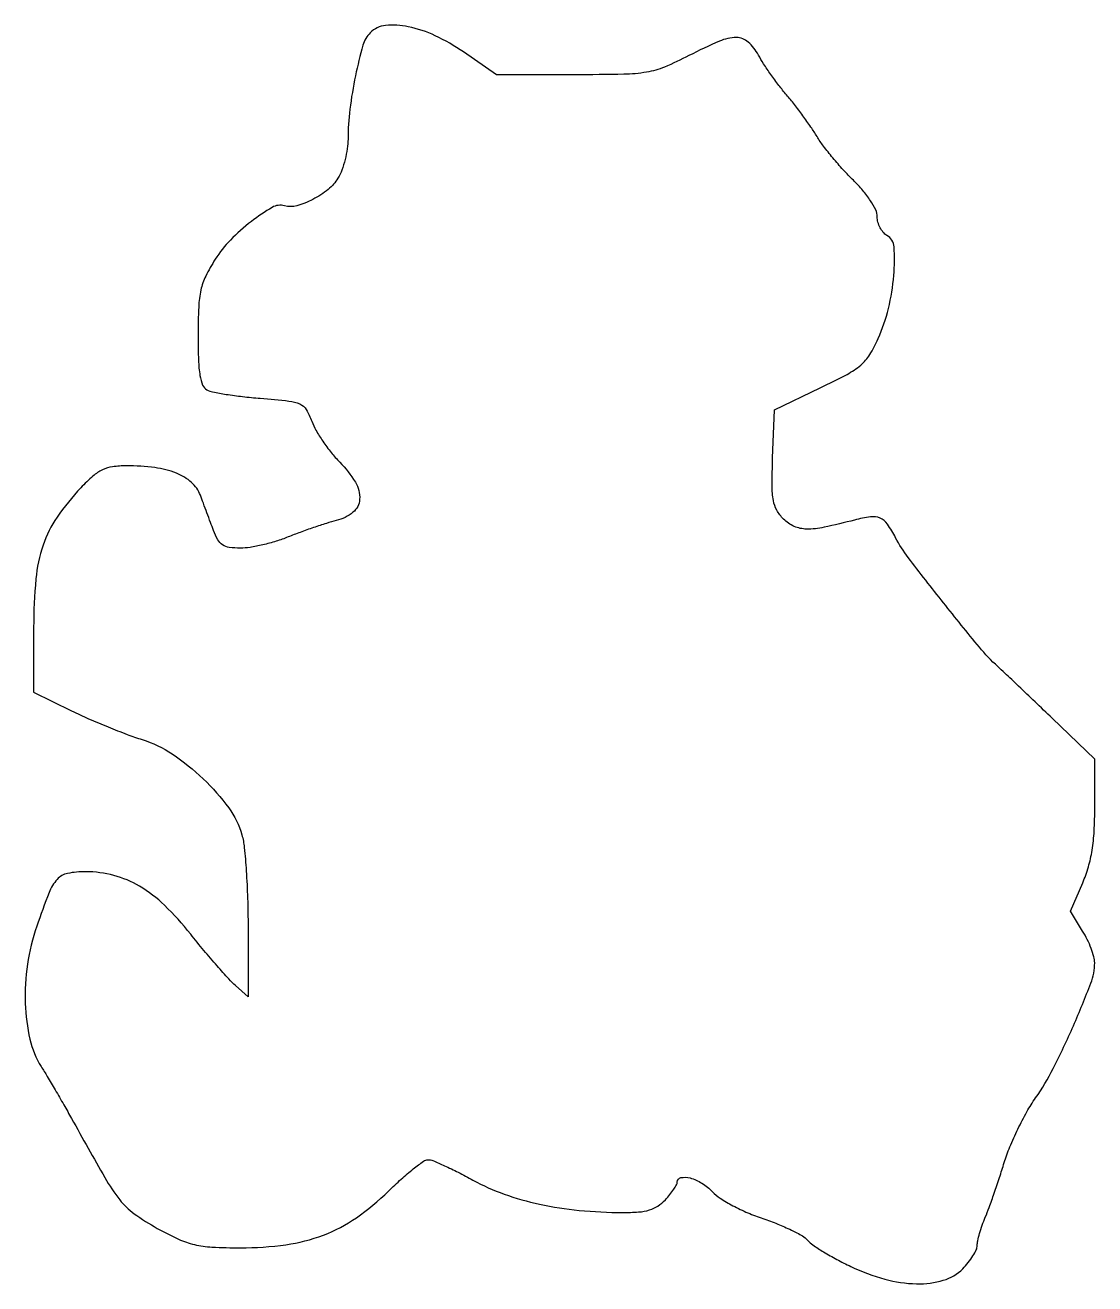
# Model space of a CAD drawing. Extents: x 0 to 182, y 0 to 214.
import ezdxf

# ---------------------------------------------------------------- set-up
doc = ezdxf.new("R2010")
doc.units = 0

msp = doc.modelspace()

# ---------------------------------------------------------------- linework, layer by layer
msp.add_lwpolyline([(58.790311, 212.647454, 0.1285), (57.535999, 210.5057, 0.016876), (56.269757, 205.341492, 0.020615), (55.313871, 199.617862, 0.031074), (55, 194.572379, -0.037614), (54.875501, 192.919772, -0.025272), (54.497419, 191.063397, -0.025494), (53.945143, 189.29328, -0.04507), (53.289085, 187.912236, -0.09027), (51.630005, 185.996075, -0.04999), (49.028993, 184.302244, -0.050526), (46.275433, 183.214012, -0.137847), (44.199881, 183.211031, 0.203024), (42.092337, 182.939626, 0.032122), (38.555464, 180.556612, 0.03528), (35.006833, 177.395848, 0.052073), (32.42363, 174.125615, 0.026336), (30.80703, 171.24802, 0.059579), (29.974773, 168.896544, 0.045225), (29.599336, 166.041843, 0.010094), (29.5, 161.121958, 0.008162), (29.568615, 156.919006, 0.032215), (29.819224, 154.345018, 0.055305), (30.267248, 152.738462, 0.17343), (31, 151.912887, 0.077341), (31.977865, 151.559175, 0.008926), (34.284237, 151.15175, 0.010577), (37.063981, 150.771796, 0.008447), (40.074, 150.476475, -0.006813), (44.953728, 150.013801, -0.077951), (46.812716, 149.511806, -0.15401), (47.896969, 148.551302, -0.04835), (48.838749, 146.569387, 0.043697), (49.54404, 145.048881, 0.019275), (50.722534, 143.169979, 0.018904), (52.133026, 141.261816, 0.024113), (53.579519, 139.621089, -0.05438), (56.244615, 136.202211, -0.154124), (56.977308, 133.30418, -0.211502), (55.842042, 131.09703, -0.108052), (53, 129.676186, 0.013718), (51.328647, 129.203239, 0.006102), (49.151794, 128.492945, 0.006035), (46.864436, 127.684654, 0.008118), (44.814619, 126.89436, -0.021766), (42.76852, 126.168982, -0.017054), (40.494099, 125.556468, -0.017364), (38.33551, 125.131841, -0.039899), (36.685939, 125, -0.033037), (34.808028, 125.124218, -0.11281), (33.667739, 125.549228, -0.11935), (32.861039, 126.412077, -0.039147), (32.12132, 128, -0.000014), (31.611299, 129.364639, -0.000008), (31.001856, 130.99552, -0.000008), (30.393015, 132.624954, -0.000014), (29.884996, 133.98475, 0.123218), (28.381386, 136.169821, 0.086134), (25.822349, 137.742435, 0.063606), (22.151794, 138.6881, 0.030954), (17.312978, 138.994423, 0.034938), (14.954647, 138.832586, 0.077968), (13.238406, 138.31298, 0.068208), (11.627009, 137.243808, 0.021914), (9.553635, 135.25, 0.039958), (5.514762, 130.26838, 0.06904), (3.134081, 125.505631, 0.058831), (1.920423, 119.759253, 0.0219), (1.533382, 111.5), (1.5, 100.5), (8, 97.335912, 0.009751), (10.889893, 95.998227, 0.006755), (14.20625, 94.594115, 0.006814), (17.429973, 93.331239, 0.013894), (20, 92.445324, -0.071827), (25.113252, 89.990611, -0.04293), (30.380955, 85.7587, -0.043332), (34.721747, 80.825298, -0.091275), (36.946092, 76.254806, -0.042831), (37.351609, 74.091186, -0.008206), (37.684175, 70.105884, -0.00869), (37.915747, 65.428171, -0.007904), (37.994423, 60.595012), (38, 48.690025), (35.865137, 50.595012, -0.026467), (34.711763, 51.739383, -0.005017), (32.744088, 53.954281, -0.005345), (30.497407, 56.591337, -0.004884), (28.238183, 59.355731, 0.031005), (23.783639, 64.259843, 0.058817), (19.554938, 67.500693, 0.069236), (15.194573, 69.334778, 0.063733), (10.372445, 69.978038, 0.050835), (7.29647, 69.681023, 0.162222), (5.529225, 68.670376, 0.090473), (4.154627, 66.424399, 0.009812), (2.067756, 60.69205, 0.045556), (0.498237, 54.235517, 0.044812), (0.111923, 47.565287, 0.048027), (0.892463, 41.485872, 0.085093), (2.824699, 36.830917, -0.006217), (3.842931, 35.173088, -0.002438), (5.20738, 32.862832, -0.002413), (6.65891, 30.349759, -0.003006), (7.982358, 28, 0.003137), (13.642849, 17.956065, 0.035881), (16.17391, 14.185723, 0.071204), (18.633335, 11.82138, 0.028963), (22.562664, 9.32706, 0.018199), (26.183872, 7.481642, 0.051239), (28.867148, 6.554972, 0.045317), (31.861747, 6.134296, 0.011886), (36.712487, 6.011923, 0.034899), (44.448818, 6.541271, 0.057029), (50.80799, 8.178723, 0.059842), (56.418167, 11.138731, 0.043122), (61.876982, 15.655341, -0.011217), (64.052776, 17.702643, -0.015571), (66.097723, 19.430006, -0.01202), (67.852103, 20.753285, -0.156814), (68.619406, 21, -0.098841), (69.430293, 20.838121, -0.008269), (71.40218, 19.979621, -0.010758), (73.734559, 18.856771, -0.008101), (76.250649, 17.52637, 0.040465), (81.542807, 15.152222, 0.031965), (87.581416, 13.435994, 0.029339), (94.319247, 12.387764, 0.022972), (101.711045, 12.019809, 0.019209), (104.415572, 12.113456, 0.054464), (106.26947, 12.454346, 0.07259), (107.687085, 13.114113, 0.060136), (108.961045, 14.188561, 0.017036), (109.741739, 15.085974, 0.021241), (110.401057, 15.972593, 0.020064), (110.883446, 16.747488, 0.129896), (111, 17.188561, -0.356823), (111.618365, 17.944725, -0.118108), (113.158213, 17.890359, -0.072264), (115.187474, 16.997027, -0.064498), (116.967851, 15.534221, 0.061928), (118.281114, 14.443897, 0.020488), (120.449247, 13.178661, 0.020045), (122.991501, 11.95941, 0.021467), (125.566483, 10.977876, -0.015168), (128.068779, 10.059968, -0.01749), (130.392672, 9.030821, -0.016769), (132.28678, 8.031676, -0.090386), (133.174317, 7.285291, 0.07076), (134.042326, 6.495546, 0.012943), (135.873081, 5.319366, 0.013686), (138.105716, 4.047562, 0.012057), (140.5, 2.842425, 0.04297), (146.299783, 0.683733, 0.062598), (151.691528, -0.105775, 0.076117), (156.23608, 0.495658, 0.126133), (159.545455, 2.454545, 0.027949), (160.484868, 3.505293, 0.029869), (161.278977, 4.632079, 0.031275), (161.837535, 5.675093, 0.107696), (162, 6.420619, -0.055341), (162.088214, 7.215179, -0.014691), (162.40491, 8.452788, -0.014716), (162.850778, 9.84793, -0.014665), (163.378419, 11.216073, 0.011827), (164.033042, 12.885204, 0.004215), (164.891034, 15.297846, 0.00418), (165.788408, 17.962096, 0.004922), (166.592095, 20.5, -0.024037), (167.547934, 23.160545, -0.014662), (168.916434, 26.20625, -0.014683), (170.453545, 29.151752, -0.025109), (171.927567, 31.5, 0.035581), (174.931621, 36.515817, 0.014118), (178.355445, 43.783638, 0.011205), (181.316946, 50.996207, 0.090411), (181.97944, 54.5, 0.069721), (181.846319, 55.497461, 0.02297), (181.382881, 56.906184, 0.022371), (180.718622, 58.440831, 0.023568), (179.930227, 59.882755), (177.867931, 63.265509), (179.933965, 68.068136, 0.031213), (180.905768, 70.782093, 0.030716), (181.538341, 73.610449, 0.026051), (181.888365, 76.883639, 0.013611), (182, 80.983663), (182, 89.096563), (174.75, 96.06275, 0.000643), (171.827603, 98.863526, 0.000748), (169.042187, 101.518193, 0.000663), (166.678968, 103.757785, 0.004506), (165.5, 104.852167, -0.035693), (162.365962, 108.147967, -0.004634), (156.261116, 115.703128, -0.004174), (150.256848, 123.407585, -0.044053), (148.120617, 126.772845, 0.033097), (146.722872, 129.085038, 0.139354), (145.478423, 130.099579, 0.136177), (143.869869, 130.320291, 0.031061), (141.148441, 129.778738, -0.011596), (135.968176, 128.536598, -0.056469), (132.969636, 128.23777, -0.101058), (130.878263, 128.694298, -0.092524), (129.058169, 129.941831, -0.068615), (127.920972, 131.442773, -0.083858), (127.327732, 133.098515, -0.045391), (127.115577, 135.559315, -0.007641), (127.210201, 140.289799), (127.5, 148.5), (135.303157, 152.243052, 0.010447), (139.857249, 154.545826, 0.054031), (142.187742, 156.129981, 0.077379), (143.720047, 157.907728, 0.035129), (145.16037, 160.629639, 0.044765), (146.895717, 165.745966, 0.038223), (147.809623, 171.36893, 0.036372), (147.868038, 176.236337, 0.25531), (146.650325, 178.175812, -0.08913), (146.018752, 178.694947, -0.056343), (145.484783, 179.488245, -0.054363), (145.12259, 180.418587, -0.065754), (145, 181.346742, 0.111224), (144.739314, 182.504145, 0.034265), (143.858297, 184.073377, 0.03099), (142.557576, 185.812953, 0.023785), (140.937026, 187.547052, -0.015291), (139.226325, 189.316416, -0.01139), (137.44527, 191.366947, -0.011538), (135.853374, 193.379045, -0.0255), (134.755651, 195, 0.014362), (133.724715, 196.597838, 0.007562), (132.358121, 198.524909, 0.007517), (130.89797, 200.457639, 0.011484), (129.568625, 202.084798, -0.01348), (128.26911, 203.688461, -0.009666), (126.901008, 205.54634, -0.009771), (125.666235, 207.367362, -0.020647), (124.79651, 208.834798, 0.086458), (123.046687, 211.060696, 0.18695), (121.042466, 211.820715, 0.101142), (118.163815, 211.210839, 0.016487), (112.981702, 208.75, -0.020085), (108.82119, 206.810841, -0.057801), (105.766195, 205.930667, -0.036738), (101.912124, 205.576652, -0.004539), (93.468596, 205.5), (80.254717, 205.5), (74.625519, 209.373045, 0.040411), (69.839349, 212.12531, 0.059366), (65.24105, 213.661902, 0.075231), (61.379969, 213.869544, 0.17396)], format="xyb", close=True)

doc.saveas('drawing.dxf')
